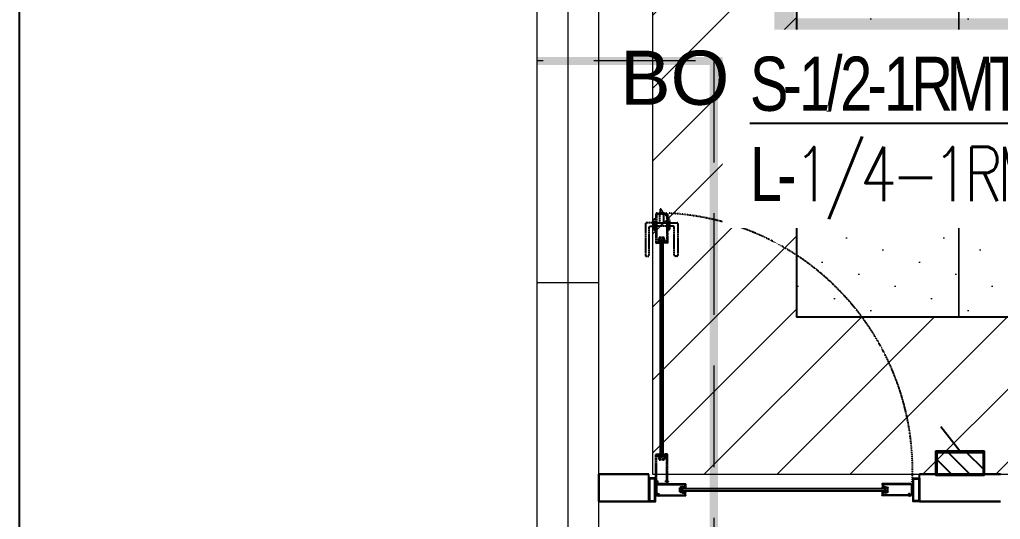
# Model space of a CAD drawing. Header units: millimetres. Extents: x 148480 to 578986, y 39883 to 155062.
# Drawn here: x 217004 to 220630, y 88448 to 90294 of the extents above; entities that cross this region are included whole.
import ezdxf

# ---------------------------------------------------------------- set-up
doc = ezdxf.new("R2010")
doc.units = ezdxf.units.MM
for name, pattern in [('CENTER', [2, 1.25, -0.25, 0.25, -0.25]), ('CONTINOUS', [0]), ('HIDDEN', [0.375, 0.25, -0.125])]:
    doc.linetypes.add(name, pattern=pattern)
for name, color, linetype in [('2', 7, 'Continuous'), ('ceilings', 253, 'Continuous'), ('CEN', 252, 'CENTER'), ('DNM JEB', 4, 'Continuous'), ('EL-SWITCH BOXWS', 30, 'Continuous'), ('Flooring', 44, 'Continuous'), ('Hatch 01_UC', 7, 'Continuous'), ('HVAC-SECTIONS', 7, 'Continuous'), ('Layer2', 4, 'Continuous'), ('Layer4', 6, 'Continuous'), ('M-HVAC ELLIPTICAL DUCT', 6, 'Continuous'), ('M-HVAC VRV PIPE', 4, 'Continuous'), ('M-HVAC-BOF', 6, 'Continuous'), ('M-HVAC-TEXT', 7, 'Continuous'), ('PCE-HVACTEXT', 7, 'Continuous'), ('TENANCY', 3, 'Continuous')]:
    doc.layers.add(name, color=color, linetype=linetype)
doc.layers.add('glass', color=7, linetype='Continuous', lineweight=0, true_color=0x0000d6)
doc.layers.add('I-PART-GYP', color=6, linetype='Continuous', lineweight=30)
doc.styles.add('ARAIL', font='arial.ttf')
doc.styles.add('Arial', font='arial.ttf', dxfattribs={"height": 3})
doc.styles.add('romans', font='stylu.ttf', dxfattribs={"height": 125})
doc.styles.add('rs', font='romans.shx', dxfattribs={"width": 0.75})
doc.dimstyles.new('GLAZ ALU', dxfattribs={"dimscale": 100, "dimtxt": 2, "dimasz": 1.4, "dimexe": 0.8, "dimexo": 0.8, "dimgap": 0.75, "dimtad": 1, "dimdec": 0, "dimzin": 0, "dimdsep": 46, "dimtxsty": 'rs', "dimcen": 0.09, "dimclrd": 8, "dimclre": 8, "dimclrt": 2, "dimadec": 0, "dimazin": 0, "dimtfac": 1, "dimtdec": 0, "dimtmove": 0, "dimatfit": 3, "dimfxl": 1, "dimtolj": 1, "dimtzin": 0, "dimarcsym": 0})

# ---------------------------------------------------------------- blocks, each defined once
blk = doc.blocks.new('A$C5BB6640F')
at = {"layer": '2', "color": 8, "linetype": 'Continuous'}
for p, q in [((0.8, 2.6), (0, 0)), ((1, 2.6), (0.5, 0)), ((2.1, 8.2), (0.8, 8.2)), ((0.8, 8.2), (0.8, 2.6)), ((2.1, 6.4), (0.8, 6.4)), ((2.1, 4.5), (0.8, 4.5)), ((2.1, 2.6), (0.8, 2.6)), ((1.2, 2.6), (0.9, 0)), ((1.4, 2.6), (1.4, 0)), ((1.6, 2.6), (1.9, 0)), ((1.8, 2.6), (2.3, 0)), ((2.1, 8.2), (2.1, 2.6)), ((2.1, 2.6), (2.8, 0))]:
    blk.add_line(p, q, dxfattribs=at)
blk = doc.blocks.new('A$C4A242C7C')
at = {"layer": '2', "color": 8, "linetype": 'Continuous'}
for p, q in [((0, 4), (0, 115.4)), ((0.4, 115.8), (0.6, 115.8)), ((1.4, 115), (13, 115)), ((13, 115), (13, 112.6)), ((32, 115), (32, 112.6)), ((43.6, 115), (32, 115)), ((44.6, 115.8), (44.4, 115.8)), ((45, 11.7), (45, 115.4)), ((2, 113), (10.5, 113)), ((2, 4), (2, 113)), ((10.5, 103.9), (10.5, 113)), ((10.6, 103.4), (12.8, 95.2)), ((14, 111.3), (12.5, 111.3)), ((12.5, 104.8), (12.5, 111.3)), ((14, 104.8), (12.5, 104.8)), ((14.8, 103.8), (12.5, 103.8)), ((12.5, 103.8), (14.7, 95.7)), ((14.7, 112.6), (13, 112.6)), ((14, 110), (14, 111.3)), ((14, 106.1), (14, 104.8)), ((14.3, 109.8), (15, 110)), ((14.3, 106.3), (15, 106.1)), ((14.7, 112.6), (15.2, 110.4)), ((14.7, 95.7), (22.5, 95.7)), ((30.3, 93.7), (14.7, 93.7)), ((14.8, 103.8), (15.2, 105.6)), ((30.3, 95.7), (22.5, 95.7)), ((30.3, 112.6), (29.8, 110.4)), ((30.2, 103.8), (29.8, 105.6)), ((30.7, 109.8), (30, 110)), ((30.7, 106.3), (30, 106.1)), ((30.2, 103.8), (32.5, 103.8)), ((32, 112.6), (30.3, 112.6)), ((32.5, 103.8), (30.3, 95.7)), ((31, 111.3), (32.5, 111.3)), ((31, 110), (31, 111.3)), ((31, 106.1), (31, 104.8)), ((31, 104.8), (32.5, 104.8)), ((34.4, 103.4), (32.2, 95.2)), ((32.5, 104.8), (32.5, 111.3)), ((34.5, 113), (43, 113)), ((34.5, 103.9), (34.5, 113)), ((43, 14.2), (43, 113)), ((4, 2), (41, 2)), ((4, 0), (41, 0)), ((38.5, 8.4), (38.5, 11.7)), ((42.5, 13.7), (40.5, 13.7)), ((40.5, 8.8), (40.5, 11.3)), ((42.5, 6.4), (40.5, 6.4)), ((44, 11.7), (40.9, 11.7)), ((44, 8.4), (40.9, 8.4)), ((43, 4), (43, 5.9)), ((44, 11.6), (44, 11.7)), ((44, 8.4), (44, 8.5)), ((44.4, 11.2), (44.5, 11.2)), ((44.4, 8.9), (44.5, 8.9)), ((45, 4), (45, 8.4))]:
    blk.add_line(p, q, dxfattribs=at)
for centre, radius, start, end in [((0.4, 115.4), 0.4, 90, 180), ((0.6, 115.4), 0.4, 0, 90), ((1.4, 115.4), 0.4, 180, 270), ((43.6, 115.4), 0.4, 270, 0), ((44.4, 115.4), 0.4, 90, 180), ((44.6, 115.4), 0.4, 0, 90), ((12.5, 103.9), 2, 180, 195), ((14.7, 95.7), 2, 195, 270), ((14.2, 110), 0.2, 180, 285), ((14.2, 106.1), 0.2, 75, 180), ((14.8, 110.3), 0.4, 285, 15), ((14.8, 105.7), 0.4, 345, 75), ((30.1, 110.3), 0.4, 165, 255), ((30.1, 105.7), 0.4, 105, 195), ((30.3, 95.7), 2, 270, 345), ((30.8, 110), 0.2, 255, 0), ((30.8, 106.1), 0.2, 0, 105), ((32.5, 103.9), 2, 345, 0), ((4, 4), 4, 180, 270), ((4, 4), 2, 180, 270), ((40.5, 11.7), 2, 90, 180), ((40.5, 8.4), 2, 180, 270), ((40.9, 11.3), 0.4, 90, 180), ((40.9, 8.8), 0.4, 180, 270), ((41, 4), 4, 270, 0), ((41, 4), 2, 270, 0), ((42.5, 14.2), 0.5, 270, 0), ((42.5, 5.9), 0.5, 0, 90), ((44.4, 11.6), 0.4, 180, 270), ((44.4, 8.5), 0.4, 90, 180), ((44.5, 11.7), 0.5, 270, 0), ((44.5, 8.4), 0.5, 0, 90)]:
    blk.add_arc(centre, radius, start, end, dxfattribs=at)
blk = doc.blocks.new('A$C109E4DED')
at = {"layer": 'TENANCY', "rotation": 90}
blk.add_blockref('A$C4A242C7C', (75.8, 0), dxfattribs=at)
blk = doc.blocks.new('A$C57546ED1')
at = {"layer": '2', "color": 8, "linetype": 'Continuous'}
mesh = blk.add_polyface(dxfattribs=at)
corners = [(1, 3.4), (0.7, 2.6), (0, 2.7), (0.8, 4.1)]
mesh.append_faces([[corners[k] for k in face] for face in [(0, 1, 2, 3)]], dxfattribs={"color": 8})
mesh = blk.add_polyface(dxfattribs=at)
corners = [(2, 3.4), (2, 2.6), (0.7, 2.6), (1, 3.4)]
mesh.append_faces([[corners[k] for k in face] for face in [(0, 1, 2, 3)]], dxfattribs={"color": 8})
mesh = blk.add_polyface(dxfattribs=at)
corners = [(2.3, 4.1), (2.2, 1.7), (2, 2.6), (2, 3.4)]
mesh.append_faces([[corners[k] for k in face] for face in [(0, 1, 2, 3)]], dxfattribs={"color": 8})
mesh = blk.add_polyface(dxfattribs=at)
corners = [(2.7, 3.4), (2.5, 2.5), (2.2, 1.7), (2.3, 4.1)]
mesh.append_faces([[corners[k] for k in face] for face in [(0, 1, 2, 3)]], dxfattribs={"color": 8})
mesh = blk.add_polyface(dxfattribs=at)
corners = [(3.3, 3.4), (3.2, 2.5), (2.5, 2.5), (2.7, 3.4)]
mesh.append_faces([[corners[k] for k in face] for face in [(0, 1, 2, 3)]], dxfattribs={"color": 8})
mesh = blk.add_polyface(dxfattribs=at)
corners = [(3.6, 4.2), (3.5, 2.4), (3.2, 2.5), (3.3, 3.4)]
mesh.append_faces([[corners[k] for k in face] for face in [(0, 1, 2, 3)]], dxfattribs={"color": 8})
mesh = blk.add_polyface(dxfattribs=at)
corners = [(4.1, 3.5), (3.9, 2.4), (3.5, 2.4), (3.6, 4.2)]
mesh.append_faces([[corners[k] for k in face] for face in [(0, 1, 2, 3)]], dxfattribs={"color": 8})
mesh = blk.add_polyface(dxfattribs=at)
corners = [(6.5, 3.6), (5.8, 2.3), (3.9, 2.4), (4.1, 3.5)]
mesh.append_faces([[corners[k] for k in face] for face in [(0, 1, 2, 3)]], dxfattribs={"color": 8})
mesh = blk.add_polyface(dxfattribs=at)
corners = [(6.8, 4.6), (6.2, 0), (5.8, 2.3), (6.5, 3.6)]
mesh.append_faces([[corners[k] for k in face] for face in [(0, 1, 2, 3)]], dxfattribs={"color": 8})
mesh = blk.add_polyface(dxfattribs=at)
corners = [(7.9, 4.6), (7.5, 0), (6.2, 0), (6.8, 4.6)]
mesh.append_faces([[corners[k] for k in face] for face in [(0, 1, 2, 3)]], dxfattribs={"color": 8})
blk = doc.blocks.new('GFC1')
at = {"layer": 'CEN', "color": 8, "linetype": 'HIDDEN', "lineweight": 0, "ltscale": 1500}
blk.add_line((292203.1, 91127.1), (292203.1, 85175.6), dxfattribs=at)
blk.add_lwpolyline([(293822.1, 93397.1), (293822.1, 91127.1), (291552.1, 91127.1)], dxfattribs=at)
at = {"layer": 'DEFPOINTS', "color": 8, "linetype": 'Continuous'}
blk.add_lwpolyline([(330908.9, 62386.8), (289636.8, 62386.8), (289636.8, 144736.9), (330908.9, 144736.9)], close=True, dxfattribs=at)
at = {"layer": 'DNM JEB', "color": 8, "linetype": 'HIDDEN'}
for p, q in [((291992.4, 90564.6), (292027.7, 90564.6)), ((291988.6, 90560.8), (291988.6, 90454.7)), ((291990.5, 90560.8), (291990.5, 90457)), ((291992.4, 90562.7), (292027.7, 90562.7)), ((292025.3, 90556.7), (292025.3, 90553.6)), ((292029.1, 90558.6), (292027.2, 90558.6)), ((292027.2, 90556.3), (292027.2, 90553.9)), ((292029.1, 90551.6), (292027.2, 90551.6)), ((292027.4, 90554.6), (292027.4, 90555.8)), ((292027.4, 90555.8), (292032.7, 90555.8)), ((292027.4, 90554.6), (292032.7, 90554.6)), ((292030.5, 90556.7), (292027.6, 90556.7)), ((292030.5, 90553.6), (292027.6, 90553.6)), ((292029.1, 90554.6), (292029.1, 90555.8)), ((292029.6, 90560.8), (292029.6, 90559.1)), ((292029.6, 90551.2), (292029.6, 90457)), ((292030.5, 90556.7), (292030.5, 90556.6)), ((292030.5, 90553.6), (292030.5, 90553.6)), ((292030.9, 90556.2), (292031, 90556.2)), ((292030.9, 90554.6), (292030.9, 90555.8)), ((292030.9, 90554), (292031, 90554)), ((292031.5, 90560.8), (292031.5, 90556.7)), ((292031.5, 90553.6), (292031.5, 90454.7)), ((292032.7, 90555.8), (292035.2, 90556.5)), ((292032.7, 90555.6), (292035.2, 90556.1)), ((292032.7, 90554.6), (292032.7, 90555.8)), ((292032.7, 90555.4), (292035.2, 90555.7)), ((292032.7, 90555.2), (292035.2, 90555.2)), ((292032.7, 90555), (292035.2, 90554.7)), ((292032.7, 90554.8), (292035.2, 90554.3)), ((292032.7, 90554.6), (292035.2, 90553.9)), ((291989, 90454.4), (291989.2, 90454.4)), ((291990, 90455.1), (292001, 90455.1)), ((291990.5, 90457), (291998.6, 90457)), ((291998.6, 90465.7), (291998.6, 90457)), ((291998.7, 90466.2), (292000.8, 90474)), ((292002, 90464.9), (292000.5, 90464.9)), ((292000.5, 90464.9), (292000.5, 90458.7)), ((292002, 90458.7), (292000.5, 90458.7)), ((292000.6, 90465.8), (292002.6, 90473.5)), ((292002.7, 90465.8), (292000.6, 90465.8)), ((292001, 90455.1), (292001, 90457.4)), ((292002.6, 90457.4), (292001, 90457.4)), ((292002, 90463.6), (292002, 90464.9)), ((292002, 90459.9), (292002, 90458.7)), ((292002.2, 90463.5), (292002.9, 90463.6)), ((292002.2, 90460.1), (292002.9, 90459.9)), ((292017.5, 90475.4), (292002.6, 90475.4)), ((292002.6, 90473.5), (292010.1, 90473.5)), ((292002.6, 90457.4), (292003.1, 90459.5)), ((292002.7, 90465.8), (292003.1, 90464.1)), ((292017.5, 90473.5), (292010.1, 90473.5)), ((292017.4, 90465.8), (292017, 90464.1)), ((292017.5, 90457.4), (292017, 90459.5)), ((292017.9, 90463.5), (292017.3, 90463.6)), ((292017.9, 90460.1), (292017.3, 90459.9)), ((292017.4, 90465.8), (292019.6, 90465.8)), ((292019.6, 90465.8), (292017.5, 90473.5)), ((292019.1, 90457.4), (292017.5, 90457.4)), ((292018.2, 90464.9), (292019.6, 90464.9)), ((292018.2, 90463.6), (292018.2, 90464.9)), ((292018.2, 90459.9), (292018.2, 90458.7)), ((292018.2, 90458.7), (292019.6, 90458.7)), ((292019.1, 90455.1), (292019.1, 90457.4)), ((292030.2, 90455.1), (292019.1, 90455.1)), ((292021.4, 90466.2), (292019.3, 90474)), ((292019.6, 90464.9), (292019.6, 90458.7)), ((292021.5, 90465.7), (292021.5, 90457)), ((292021.5, 90457), (292029.6, 90457)), ((292031.1, 90454.4), (292030.9, 90454.4)), ((291988.6, 89568.5), (291988.6, 89674.6)), ((291989, 89674.9), (291989.2, 89674.9)), ((291990, 89674.2), (292001, 89674.2)), ((291990.5, 89672.3), (291998.6, 89672.3)), ((291990.5, 89568.5), (291990.5, 89672.3)), ((291998.6, 89663.6), (291998.6, 89672.3)), ((291998.7, 89663.1), (292000.8, 89655.3)), ((292002, 89670.6), (292000.5, 89670.6)), ((292000.5, 89664.4), (292000.5, 89670.6)), ((292002, 89664.4), (292000.5, 89664.4)), ((292002.7, 89663.5), (292000.6, 89663.5)), ((292000.6, 89663.5), (292002.6, 89655.8)), ((292001, 89674.2), (292001, 89671.9)), ((292002.6, 89671.9), (292001, 89671.9)), ((292002, 89669.4), (292002, 89670.6)), ((292002, 89665.7), (292002, 89664.4)), ((292002.2, 89669.2), (292002.9, 89669.4)), ((292002.2, 89665.8), (292002.9, 89665.7)), ((292002.6, 89671.9), (292003.1, 89669.8)), ((292002.7, 89663.5), (292003.1, 89665.2)), ((292017.5, 89671.9), (292017, 89669.8)), ((292017.4, 89663.5), (292017, 89665.2)), ((292017.9, 89669.2), (292017.3, 89669.4)), ((292017.9, 89665.8), (292017.3, 89665.7)), ((292017.4, 89663.5), (292019.6, 89663.5)), ((292019.1, 89671.9), (292017.5, 89671.9)), ((292019.6, 89663.5), (292017.5, 89655.8)), ((292018.2, 89670.6), (292019.6, 89670.6)), ((292018.2, 89669.4), (292018.2, 89670.6)), ((292018.2, 89665.7), (292018.2, 89664.4)), ((292018.2, 89664.4), (292019.6, 89664.4)), ((292019.1, 89674.2), (292019.1, 89671.9)), ((292030.2, 89674.2), (292019.1, 89674.2)), ((292021.4, 89663.1), (292019.3, 89655.3)), ((292019.6, 89664.4), (292019.6, 89670.6)), ((292021.5, 89672.3), (292029.6, 89672.3)), ((292021.5, 89663.6), (292021.5, 89672.3)), ((292029.6, 89578.1), (292029.6, 89672.3)), ((292031.1, 89674.9), (292030.9, 89674.9)), ((292031.5, 89575.7), (292031.5, 89674.6)), ((292002.6, 89655.8), (292010.1, 89655.8)), ((292017.5, 89653.9), (292002.6, 89653.9)), ((292017.5, 89655.8), (292010.1, 89655.8)), ((291992.4, 89566.6), (292027.7, 89566.6)), ((291992.4, 89564.6), (292027.7, 89564.6)), ((292025.3, 89572.6), (292025.3, 89575.7)), ((292029.1, 89577.6), (292027.2, 89577.6)), ((292027.2, 89573), (292027.2, 89575.4)), ((292029.1, 89570.7), (292027.2, 89570.7)), ((292027.4, 89574.8), (292027.4, 89573.6)), ((292027.4, 89574.8), (292032.7, 89574.8)), ((292027.4, 89573.6), (292032.7, 89573.6)), ((292030.5, 89575.7), (292027.6, 89575.7)), ((292030.5, 89572.6), (292027.6, 89572.6)), ((292029.1, 89574.8), (292029.1, 89573.6)), ((292029.6, 89568.5), (292029.6, 89570.2)), ((292030.5, 89575.6), (292030.5, 89575.7)), ((292030.5, 89572.6), (292030.5, 89572.7)), ((292030.9, 89575.3), (292031, 89575.3)), ((292030.9, 89574.8), (292030.9, 89573.6)), ((292030.9, 89573.1), (292031, 89573.1)), ((292031.5, 89568.5), (292031.5, 89572.6)), ((292032.7, 89574.8), (292035.2, 89575.5)), ((292032.7, 89574.6), (292035.2, 89575.1)), ((292032.7, 89574.8), (292032.7, 89573.6)), ((292032.7, 89574.4), (292035.2, 89574.6)), ((292032.7, 89574.2), (292035.2, 89574.2)), ((292032.7, 89574), (292035.2, 89573.7)), ((292032.7, 89573.7), (292035.2, 89573.3)), ((292032.7, 89573.6), (292035.2, 89572.8))]:
    blk.add_line(p, q, dxfattribs=at)
at = {"layer": 'DNM JEB', "color": 8}
for p, q in [((292005.3, 89664.9), (292005.3, 90464.4)), ((292014.8, 90464.4), (292014.8, 89664.9)), ((292088.9, 89548), (292835.2, 89548)), ((292835.2, 89538.5), (292088.9, 89538.5))]:
    blk.add_line(p, q, dxfattribs=at)
at = {"layer": 'DNM JEB', "color": 8, "linetype": 'Continuous'}
for p, q in [((291963.1, 89500.4), (291963.1, 89600.4)), ((292963.1, 89500.4), (292963.1, 89600.4)), ((291986.9, 89522.7), (291986.9, 89569.5))]:
    blk.add_line(p, q, dxfattribs=at)
at = {"layer": 'DNM JEB', "color": 8, "linetype": 'HIDDEN'}
for points in [[(292019.6, 90566.8), (292019.6, 90564.6), (292000.5, 90564.6), (292000.5, 90566.8)], [(292018.6, 90564.6), (292018.6, 90563.1), (292001.5, 90563.1), (292001.5, 90564.6)], [(292002.4, 90563.1), (292002.4, 90528), (292017.6, 90528), (292017.6, 90563.1)], [(291988.6, 90528), (291988.6, 90518.4), (292031.5, 90518.4), (292031.5, 90528)]]:
    blk.add_lwpolyline(points, close=True, dxfattribs=at)
for points in [[(292007.2, 90566.8), (292007.2, 90579.6), (292004.4, 90579.6), (292004.4, 90566.8)], [(292015.8, 90566.8), (292015.8, 90568.2), (292007.2, 90579.6)], [(292014.8, 90464.4), (292013.4, 90465.9), (292006.7, 90465.9), (292005.3, 90464.4)], [(292014.8, 89664.9), (292013.4, 89663.4), (292006.7, 89663.4), (292005.3, 89664.9)]]:
    blk.add_lwpolyline(points, dxfattribs=at)
for points in [[(291980.6, 90529.9), (291953.5, 90529.9, 0.414214), (291950.2, 90526.5), (291950.2, 90409.4, 0.414214), (291953.5, 90406.1), (291960.2, 90406.1, 0.414214), (291963.5, 90409.4), (291963.5, 90513.2, -0.414214), (291966.8, 90516.5), (291980.6, 90516.5)], [(291988.6, 90543.2), (291984, 90543.2, 0.414214), (291980.6, 90539.9), (291980.6, 90506.5, 0.414214), (291984, 90503.2), (291988.6, 90503.2)], [(292031.5, 90543.2), (292036.2, 90543.2, -0.414214), (292039.5, 90539.9), (292039.5, 90506.5, -0.414214), (292036.2, 90503.2), (292031.5, 90503.2)], [(292039.5, 90529.9), (292066.6, 90529.9, -0.414214), (292070, 90526.5), (292070, 90409.4, -0.414214), (292066.6, 90406.1), (292060, 90406.1, -0.414214), (292056.6, 90409.4), (292056.6, 90513.2, 0.414214), (292053.3, 90516.5), (292039.5, 90516.5)]]:
    blk.add_lwpolyline(points, format="xyb", dxfattribs=at)
at = {"layer": 'DNM JEB', "color": 8}
for points in [[(292010.1, 90465.9), (292010.1, 89663.4)], [(292088.9, 89538.5), (292087.4, 89539.9), (292087.4, 89546.6), (292088.9, 89548)], [(292835.2, 89538.5), (292836.6, 89539.9), (292836.6, 89546.6), (292835.2, 89548)]]:
    blk.add_lwpolyline(points, dxfattribs=at)
at = {"layer": 'DNM JEB', "color": 8, "linetype": 'Continuous'}
for points in [[(291963.1, 89500.4), (291986.9, 89500.4), (291986.9, 89586.1), (291963.1, 89586.1)], [(291965, 89502.3), (291985, 89502.3), (291985, 89584.2), (291965, 89584.2)], [(292963.1, 89500.4), (292939.2, 89500.4), (292939.2, 89586.1), (292963.1, 89586.1)], [(292961.1, 89502.3), (292941.1, 89502.3), (292941.1, 89584.2), (292961.1, 89584.2)]]:
    blk.add_lwpolyline(points, close=True, dxfattribs=at)
blk.add_lwpolyline([(291988.6, 89568.1), (291988.6, 89522.7), (291986.9, 89522.7)], dxfattribs=at)
at = {"layer": 'DNM JEB', "color": 8, "linetype": 'HIDDEN'}
for centre, radius, start, end in [((291992.4, 90560.8), 3.81, 90, 180), ((292027.7, 90560.8), 3.81, 0, 90), ((291992.4, 90560.8), 1.9, 90, 180), ((292027.2, 90556.7), 1.9, 90, 180), ((292027.2, 90553.6), 1.9, 180, 270), ((292027.6, 90556.3), 0.381, 90, 180), ((292027.6, 90553.9), 0.381, 180, 270), ((292027.7, 90560.8), 1.9, 0, 90), ((292029.1, 90559.1), 0.476, 270, 0), ((292029.1, 90551.2), 0.476, 0, 90), ((292030.9, 90556.6), 0.381, 180, 270), ((292030.9, 90553.6), 0.381, 90, 180), ((292031, 90556.7), 0.476, 270, 0), ((292031, 90553.6), 0.476, 0, 90), ((291989, 90454.7), 0.381, 180, 270), ((291989.2, 90454.7), 0.381, 270, 0), ((291990, 90454.7), 0.381, 90, 180), ((292000.5, 90465.7), 1.9, 165, 180), ((292002.6, 90473.5), 1.9, 90, 165), ((292002.2, 90463.6), 0.19, 180, 285), ((292002.2, 90459.9), 0.19, 75, 180), ((292002.8, 90464), 0.381, 285, 15), ((292002.8, 90459.6), 0.381, 345, 75), ((292017.4, 90464), 0.381, 165, 255), ((292017.4, 90459.6), 0.381, 105, 195), ((292017.5, 90473.5), 1.9, 15, 90), ((292018, 90463.6), 0.19, 255, 0), ((292018, 90459.9), 0.19, 0, 105), ((292019.6, 90465.7), 1.9, 0, 15), ((292030.2, 90454.7), 0.381, 0, 90), ((292030.9, 90454.7), 0.381, 180, 270), ((292031.1, 90454.7), 0.381, 270, 0), ((291989, 89674.6), 0.381, 90, 180), ((291989.2, 89674.6), 0.381, 0, 90), ((291990, 89674.6), 0.381, 180, 270), ((292000.5, 89663.6), 1.9, 180, 195), ((292002.2, 89669.4), 0.19, 180, 285), ((292002.2, 89665.7), 0.19, 75, 180), ((292002.8, 89669.7), 0.381, 285, 15), ((292002.8, 89665.3), 0.381, 345, 75), ((292017.4, 89669.7), 0.381, 165, 255), ((292017.4, 89665.3), 0.381, 105, 195), ((292018, 89669.4), 0.19, 255, 0), ((292018, 89665.7), 0.19, 0, 105), ((292019.6, 89663.6), 1.9, 345, 0), ((292030.2, 89674.6), 0.381, 270, 0), ((292030.9, 89674.6), 0.381, 90, 180), ((292031.1, 89674.6), 0.381, 0, 90), ((292002.6, 89655.8), 1.9, 195, 270), ((292017.5, 89655.8), 1.9, 270, 345), ((291992.4, 89568.5), 3.81, 180, 270), ((291992.4, 89568.5), 1.9, 180, 270), ((292027.2, 89575.7), 1.9, 90, 180), ((292027.2, 89572.6), 1.9, 180, 270), ((292027.6, 89575.4), 0.381, 90, 180), ((292027.6, 89573), 0.381, 180, 270), ((292027.7, 89568.5), 3.81, 270, 0), ((292027.7, 89568.5), 1.9, 270, 0), ((292029.1, 89578.1), 0.476, 270, 0), ((292029.1, 89570.2), 0.476, 0, 90), ((292030.9, 89575.6), 0.381, 180, 270), ((292030.9, 89572.7), 0.381, 90, 180), ((292031, 89575.7), 0.476, 270, 0), ((292031, 89572.6), 0.476, 0, 90)]:
    blk.add_arc(centre, radius, start, end, dxfattribs=at)
at = {"layer": 'DNM JEB', "color": 8, "linetype": 'HIDDEN', "ltscale": 0.1}
blk.add_arc((291986.8, 89615.5), 950.6, 356.5059, 87.1815, dxfattribs=at)
at = {"layer": 'DNM JEB', "color": 8, "linetype": 'Continuous', "extrusion": (0, 0, -1)}
blk.add_arc((-291990.5, 89572.3), 4.58, 321.7937, 293.4563, dxfattribs=at)
at = {"layer": 'Flooring', "color": 8, "linetype": 'HIDDEN', "ltscale": 1500}
blk.add_arc((300007.7, 78255.1), 12777.8, 229.90697, 79.60318, dxfattribs=at)
at = {"layer": 'glass', "color": 8, "linetype": 'Continuous'}
for p, q in [((291549.7, 83582.5), (291549.7, 92478.3)), ((291664, 83582.5), (291664, 92478.3)), ((291778.4, 83582.5), (291778.4, 92478.3)), ((291778.4, 90307.1), (291549.7, 90307.1))]:
    blk.add_line(p, q, dxfattribs=at)
at = {"layer": 'I-PART-GYP', "color": 8, "linetype": 'CONTINOUS'}
for points in [[(291963.1, 89500.4), (291778.4, 89500.4), (291778.4, 89600.4), (291963.1, 89600.4)], [(292963.1, 89600.4), (293263.1, 89600.4)], [(293263.1, 89500.4), (292963.1, 89500.4)]]:
    blk.add_lwpolyline(points, dxfattribs=at)
at = {"layer": 'DNM JEB', "color": 8}
for name, p, xscale, yscale, zscale, rotation in [('A$C109E4DED', (292060.8, 89564.6), 0.9523809523809526, 0.9523809523809526, 0.9523809523809526, 180), ('A$C109E4DED', (292863.2, 89564.7), -0.9523809523809526, 0.9523809523809526, 0.9523809523809528, 180), ('A$C5BB6640F', (291996.8, 89518.1), 0.9523809523809523, 0.9523809523809523, 0.9523809523809523, 359.9999999999999), ('A$C5BB6640F', (292927.3, 89518.1), -0.9523809523809523, 0.9523809523809523, 0.9523809523809526, 359.9999999999999)]:
    blk.add_blockref(name, p, dxfattribs=dict(at, xscale=xscale, yscale=yscale, zscale=zscale, rotation=rotation))
at = {"layer": 'DNM JEB', "color": 8, "ltscale": 1.2}
for p, xscale, yscale, zscale, rotation in [((292091, 89552.3), -0.9523809523809526, 0.9523809523809526, 0.9523809523809528, 180), ((292833.1, 89552.3), 0.9523809523809526, 0.9523809523809526, 0.9523809523809526, 180), ((292091, 89534.2), 0.9523809523809523, 0.9523809523809523, 0.9523809523809523, 359.9999999999999), ((292833.1, 89534.2), -0.9523809523809523, 0.9523809523809523, 0.9523809523809526, 359.9999999999999)]:
    blk.add_blockref('A$C57546ED1', p, dxfattribs=dict(at, xscale=xscale, yscale=yscale, zscale=zscale, rotation=rotation))
at = {"layer": 'DNM JEB', "color": 8, "linetype": 'HIDDEN'}
mesh = blk.add_polyface(dxfattribs=at)
corners = [(292005.4, 90455.8), (292001, 90456.3), (292003.2, 90456.7), (292004.4, 90456.1)]
mesh.append_faces([[corners[k] for k in face] for face in [(3, 2, 1, 0)]], dxfattribs={"color": 8})
mesh = blk.add_polyface(dxfattribs=at)
corners = [(292005.4, 90454.7), (292001, 90455.1), (292001, 90456.3), (292005.4, 90455.8)]
mesh.append_faces([[corners[k] for k in face] for face in [(3, 2, 1, 0)]], dxfattribs={"color": 8})
mesh = blk.add_polyface(dxfattribs=at)
corners = [(292004.9, 90460.1), (292002.7, 90460.2), (292003.5, 90460.4), (292004.3, 90460.4)]
mesh.append_faces([[corners[k] for k in face] for face in [(3, 2, 1, 0)]], dxfattribs={"color": 8})
mesh = blk.add_polyface(dxfattribs=at)
corners = [(292004.3, 90459.7), (292003.4, 90459.9), (292002.7, 90460.2), (292004.9, 90460.1)]
mesh.append_faces([[corners[k] for k in face] for face in [(3, 2, 1, 0)]], dxfattribs={"color": 8})
mesh = blk.add_polyface(dxfattribs=at)
corners = [(292004.4, 90456.1), (292003.2, 90456.7), (292003.3, 90458.6), (292004.3, 90458.4)]
mesh.append_faces([[corners[k] for k in face] for face in [(3, 2, 1, 0)]], dxfattribs={"color": 8})
mesh = blk.add_polyface(dxfattribs=at)
corners = [(292004.3, 90458.4), (292003.3, 90458.6), (292003.4, 90459), (292005, 90458.8)]
mesh.append_faces([[corners[k] for k in face] for face in [(3, 2, 1, 0)]], dxfattribs={"color": 8})
mesh = blk.add_polyface(dxfattribs=at)
corners = [(292004.3, 90459.1), (292003.4, 90459.2), (292003.4, 90459.9), (292004.3, 90459.7)]
mesh.append_faces([[corners[k] for k in face] for face in [(3, 2, 1, 0)]], dxfattribs={"color": 8})
mesh = blk.add_polyface(dxfattribs=at)
corners = [(292005, 90458.8), (292003.4, 90459), (292003.4, 90459.2), (292004.3, 90459.1)]
mesh.append_faces([[corners[k] for k in face] for face in [(3, 2, 1, 0)]], dxfattribs={"color": 8})
mesh = blk.add_polyface(dxfattribs=at)
corners = [(292004.2, 90461.3), (292003.5, 90461.6), (292003.6, 90462.3), (292004.9, 90461.5)]
mesh.append_faces([[corners[k] for k in face] for face in [(3, 2, 1, 0)]], dxfattribs={"color": 8})
mesh = blk.add_polyface(dxfattribs=at)
corners = [(292004.3, 90460.4), (292003.5, 90460.4), (292003.5, 90461.6), (292004.2, 90461.3)]
mesh.append_faces([[corners[k] for k in face] for face in [(3, 2, 1, 0)]], dxfattribs={"color": 8})
mesh = blk.add_polyface(dxfattribs=at)
corners = [(292014.7, 90455.8), (292019.1, 90456.3), (292016.9, 90456.7), (292015.7, 90456.1)]
mesh.append_faces([[corners[k] for k in face] for face in [(3, 2, 1, 0)]], dxfattribs={"color": 8})
mesh = blk.add_polyface(dxfattribs=at)
corners = [(292014.7, 90454.7), (292019.1, 90455.1), (292019.1, 90456.3), (292014.7, 90455.8)]
mesh.append_faces([[corners[k] for k in face] for face in [(3, 2, 1, 0)]], dxfattribs={"color": 8})
mesh = blk.add_polyface(dxfattribs=at)
corners = [(292015.1, 90458.8), (292016.8, 90459), (292016.8, 90459.2), (292015.8, 90459.1)]
mesh.append_faces([[corners[k] for k in face] for face in [(3, 2, 1, 0)]], dxfattribs={"color": 8})
mesh = blk.add_polyface(dxfattribs=at)
corners = [(292015.8, 90458.4), (292016.8, 90458.6), (292016.8, 90459), (292015.1, 90458.8)]
mesh.append_faces([[corners[k] for k in face] for face in [(3, 2, 1, 0)]], dxfattribs={"color": 8})
mesh = blk.add_polyface(dxfattribs=at)
corners = [(292015.9, 90461.3), (292016.6, 90461.6), (292016.5, 90462.3), (292015.2, 90461.5)]
mesh.append_faces([[corners[k] for k in face] for face in [(3, 2, 1, 0)]], dxfattribs={"color": 8})
mesh = blk.add_polyface(dxfattribs=at)
corners = [(292015.2, 90460.1), (292017.5, 90460.2), (292016.7, 90460.4), (292015.9, 90460.4)]
mesh.append_faces([[corners[k] for k in face] for face in [(3, 2, 1, 0)]], dxfattribs={"color": 8})
mesh = blk.add_polyface(dxfattribs=at)
corners = [(292015.9, 90459.7), (292016.7, 90459.9), (292017.5, 90460.2), (292015.2, 90460.1)]
mesh.append_faces([[corners[k] for k in face] for face in [(3, 2, 1, 0)]], dxfattribs={"color": 8})
mesh = blk.add_polyface(dxfattribs=at)
corners = [(292015.7, 90456.1), (292016.9, 90456.7), (292016.8, 90458.6), (292015.8, 90458.4)]
mesh.append_faces([[corners[k] for k in face] for face in [(3, 2, 1, 0)]], dxfattribs={"color": 8})
mesh = blk.add_polyface(dxfattribs=at)
corners = [(292015.8, 90459.1), (292016.8, 90459.2), (292016.7, 90459.9), (292015.9, 90459.7)]
mesh.append_faces([[corners[k] for k in face] for face in [(3, 2, 1, 0)]], dxfattribs={"color": 8})
mesh = blk.add_polyface(dxfattribs=at)
corners = [(292015.9, 90460.4), (292016.7, 90460.4), (292016.6, 90461.6), (292015.9, 90461.3)]
mesh.append_faces([[corners[k] for k in face] for face in [(3, 2, 1, 0)]], dxfattribs={"color": 8})
mesh = blk.add_polyface(dxfattribs=at)
corners = [(292005.4, 89674.5), (292001, 89674.2), (292001, 89673), (292005.4, 89673.5)]
mesh.append_faces([[corners[k] for k in face] for face in [(3, 2, 1, 0)]], dxfattribs={"color": 8})
mesh = blk.add_polyface(dxfattribs=at)
corners = [(292005.4, 89673.5), (292001, 89673), (292003.2, 89672.5), (292004.4, 89673.2)]
mesh.append_faces([[corners[k] for k in face] for face in [(3, 2, 1, 0)]], dxfattribs={"color": 8})
mesh = blk.add_polyface(dxfattribs=at)
corners = [(292004.3, 89669.6), (292003.4, 89669.4), (292002.7, 89669.1), (292004.9, 89669.2)]
mesh.append_faces([[corners[k] for k in face] for face in [(3, 2, 1, 0)]], dxfattribs={"color": 8})
mesh = blk.add_polyface(dxfattribs=at)
corners = [(292004.9, 89669.2), (292002.7, 89669.1), (292003.5, 89668.9), (292004.3, 89668.9)]
mesh.append_faces([[corners[k] for k in face] for face in [(3, 2, 1, 0)]], dxfattribs={"color": 8})
mesh = blk.add_polyface(dxfattribs=at)
corners = [(292004.4, 89673.2), (292003.2, 89672.5), (292003.3, 89670.7), (292004.3, 89670.9)]
mesh.append_faces([[corners[k] for k in face] for face in [(3, 2, 1, 0)]], dxfattribs={"color": 8})
mesh = blk.add_polyface(dxfattribs=at)
corners = [(292004.3, 89670.9), (292003.3, 89670.7), (292003.4, 89670.3), (292005, 89670.5)]
mesh.append_faces([[corners[k] for k in face] for face in [(3, 2, 1, 0)]], dxfattribs={"color": 8})
mesh = blk.add_polyface(dxfattribs=at)
corners = [(292005, 89670.5), (292003.4, 89670.3), (292003.4, 89670.1), (292004.3, 89670.2)]
mesh.append_faces([[corners[k] for k in face] for face in [(3, 2, 1, 0)]], dxfattribs={"color": 8})
mesh = blk.add_polyface(dxfattribs=at)
corners = [(292004.3, 89670.2), (292003.4, 89670.1), (292003.4, 89669.4), (292004.3, 89669.6)]
mesh.append_faces([[corners[k] for k in face] for face in [(3, 2, 1, 0)]], dxfattribs={"color": 8})
mesh = blk.add_polyface(dxfattribs=at)
corners = [(292004.3, 89668.9), (292003.5, 89668.9), (292003.5, 89667.7), (292004.2, 89668)]
mesh.append_faces([[corners[k] for k in face] for face in [(3, 2, 1, 0)]], dxfattribs={"color": 8})
mesh = blk.add_polyface(dxfattribs=at)
corners = [(292004.2, 89668), (292003.5, 89667.7), (292003.6, 89667), (292004.9, 89667.7)]
mesh.append_faces([[corners[k] for k in face] for face in [(3, 2, 1, 0)]], dxfattribs={"color": 8})
mesh = blk.add_polyface(dxfattribs=at)
corners = [(292014.7, 89674.5), (292019.1, 89674.2), (292019.1, 89673), (292014.7, 89673.5)]
mesh.append_faces([[corners[k] for k in face] for face in [(3, 2, 1, 0)]], dxfattribs={"color": 8})
mesh = blk.add_polyface(dxfattribs=at)
corners = [(292014.7, 89673.5), (292019.1, 89673), (292016.9, 89672.5), (292015.7, 89673.2)]
mesh.append_faces([[corners[k] for k in face] for face in [(3, 2, 1, 0)]], dxfattribs={"color": 8})
mesh = blk.add_polyface(dxfattribs=at)
corners = [(292015.8, 89670.9), (292016.8, 89670.7), (292016.8, 89670.3), (292015.1, 89670.5)]
mesh.append_faces([[corners[k] for k in face] for face in [(3, 2, 1, 0)]], dxfattribs={"color": 8})
mesh = blk.add_polyface(dxfattribs=at)
corners = [(292015.1, 89670.5), (292016.8, 89670.3), (292016.8, 89670.1), (292015.8, 89670.2)]
mesh.append_faces([[corners[k] for k in face] for face in [(3, 2, 1, 0)]], dxfattribs={"color": 8})
mesh = blk.add_polyface(dxfattribs=at)
corners = [(292015.9, 89669.6), (292016.7, 89669.4), (292017.5, 89669.1), (292015.2, 89669.2)]
mesh.append_faces([[corners[k] for k in face] for face in [(3, 2, 1, 0)]], dxfattribs={"color": 8})
mesh = blk.add_polyface(dxfattribs=at)
corners = [(292015.2, 89669.2), (292017.5, 89669.1), (292016.7, 89668.9), (292015.9, 89668.9)]
mesh.append_faces([[corners[k] for k in face] for face in [(3, 2, 1, 0)]], dxfattribs={"color": 8})
mesh = blk.add_polyface(dxfattribs=at)
corners = [(292015.9, 89668), (292016.6, 89667.7), (292016.5, 89667), (292015.2, 89667.7)]
mesh.append_faces([[corners[k] for k in face] for face in [(3, 2, 1, 0)]], dxfattribs={"color": 8})
mesh = blk.add_polyface(dxfattribs=at)
corners = [(292015.7, 89673.2), (292016.9, 89672.5), (292016.8, 89670.7), (292015.8, 89670.9)]
mesh.append_faces([[corners[k] for k in face] for face in [(3, 2, 1, 0)]], dxfattribs={"color": 8})
mesh = blk.add_polyface(dxfattribs=at)
corners = [(292015.8, 89670.2), (292016.8, 89670.1), (292016.7, 89669.4), (292015.9, 89669.6)]
mesh.append_faces([[corners[k] for k in face] for face in [(3, 2, 1, 0)]], dxfattribs={"color": 8})
mesh = blk.add_polyface(dxfattribs=at)
corners = [(292015.9, 89668.9), (292016.7, 89668.9), (292016.6, 89667.7), (292015.9, 89668)]
mesh.append_faces([[corners[k] for k in face] for face in [(3, 2, 1, 0)]], dxfattribs={"color": 8})
blk = doc.blocks.new('GRID')
at = {"layer": 'ceilings', "lineweight": 5}
h = blk.add_hatch(dxfattribs=at)
h.set_pattern_fill('DOTS', color=8, scale=80, angle=45)
h.paths.add_polyline_path([(56229.9, 61282.6), (56229.9, 61882.6), (56829.9, 61882.6), (56829.9, 61282.6)])
at = {"layer": 'ceilings', "color": 8, "lineweight": 5}
blk.add_lwpolyline([(56229.9, 61282.6), (56229.9, 61882.6), (56829.9, 61882.6), (56829.9, 61282.6)], close=True, dxfattribs=at)
blk = doc.blocks.new('celling')
at = {"layer": 'Hatch 01_UC', "linetype": 'Continuous', "lineweight": 0, "transparency": 33554597}
h = blk.add_hatch(dxfattribs=at)
h.set_pattern_fill('ANSI31', color=8, scale=60, angle=180)
h.set_pattern_definition([(225, (458171.04, 85860.92), (134.70384, -134.70384), [])])
h.paths.add_polyline_path([(302278.2, 37149.8), (302278.2, 38949.8), (302878.2, 38949.8), (302878.2, 39549.8), (304678.2, 39549.8), (304678.2, 37149.8)], flags=16)
h.paths.add_polyline_path([(301746.6, 39445.7), (301746.6, 36567.7), (305209.8, 36567.7), (305209.8, 40131.9), (302234.4, 40131.9), (302234.4, 39445.7)])
at = {"layer": 'ceilings', "color": 116, "linetype": 'Continuous', "true_color": 0x136734}
blk.add_lwpolyline([(302278.2, 38949.8), (302278.2, 37149.8), (304678.2, 37149.8), (304678.2, 39549.8), (302878.2, 39549.8)], dxfattribs=at)
at = {"layer": 'Hatch 01_UC', "color": 8, "linetype": 'Continuous', "lineweight": 0}
blk.add_lwpolyline([(305209.8, 40131.9), (302234.4, 40131.9), (302234.4, 39445.7), (301746.6, 39445.7), (301746.6, 36567.7), (305209.8, 36567.7)], close=True, dxfattribs=at)
blk.add_lwpolyline([(304678.2, 37149.8), (302278.2, 37149.8), (302278.2, 38949.8), (302878.2, 38949.8), (302878.2, 39549.8), (304678.2, 39549.8), (304678.2, 37149.8)], dxfattribs=at)
at = {"layer": 'ceilings', "xscale": -1, "rotation": 89.99999999999986}
for p in [(364160.8, 94579.7), (364760.8, 94579.7), (364160.8, 93979.7), (364760.8, 93979.7)]:
    blk.add_blockref('GRID', p, dxfattribs=at)
blk = doc.blocks.new('BEAM')
at = {"layer": 'CEN', "color": 11, "linetype": 'HIDDEN', "lineweight": 0, "ltscale": 1500, "const_width": 30}
for points in [[(353822.1, 93397.1), (353822.1, 91127.1), (351552.1, 91127.1)], [(352203.1, 91127.1), (352203.1, 85175.6)]]:
    blk.add_lwpolyline(points, dxfattribs=at)
blk = doc.blocks.new('BEE')
at = {"layer": 'M-HVAC VRV PIPE', "linetype": 'Continuous'}
blk.add_blockref('BEAM', (0, 0), dxfattribs=at)
blk = doc.blocks.new('lsb')
at = {"layer": 'EL-SWITCH BOXWS', "extrusion": (0.000488338, 0.006137, 0.999981)}
h = blk.add_hatch(dxfattribs=at)
h.set_pattern_fill('ANSI31', color=8, scale=1.963905, angle=359.99983, style=0)
h.set_pattern_definition([(314.99982827, (-73506.04995, 20833.20643), (-0.17358683075, -0.1735857902), [])])
h.paths.add_polyline_path([(-179, 8.1), (-179, 202.2), (209.8, 202.2), (209.8, 8.1)])
h.paths.add_polyline_path([(-168.1, 16.1), (-168.1, 192), (200.7, 192), (200.7, 16.1)], flags=17)
at = {"layer": 'EL-SWITCH BOXWS'}
h = blk.add_hatch(dxfattribs=at)
h.set_pattern_fill('ANSI31', color=8, scale=38.4, angle=360, style=0)
h.set_pattern_definition([(135, (1791500.75, 34201.84), (74.331447, 74.331447), [])])
h.paths.add_polyline_path([(-179, 8.1), (-179, 202.2), (209.8, 202.2), (209.8, 8.1)])
at = {"layer": 'EL-SWITCH BOXWS', "color": 8}
for p, q in [((15.4, 202.2), (-136.8, 396.4)), ((-179, 202.2), (-179, 8.1)), ((209.8, 8.1), (209.8, 202.2)), ((-179, 8.1), (209.8, 8.1))]:
    blk.add_line(p, q, dxfattribs=at)
at = {"layer": 'EL-SWITCH BOXWS', "color": 8, "extrusion": (4.72941e-08, 0.012274, 0.999925)}
blk.add_line((-179, 202.2, -1.2), (209.8, 202.2, -1.2), dxfattribs=at)
at = {"layer": 'EL-SWITCH BOXWS', "color": 8, "extrusion": (0.000488338, 0.006137, 0.999981)}
for points, elevation in [([(-179, 202.2), (-179, 8.1), (209.8, 8.1), (209.8, 202.2)], 0), ([(-179, 8.1), (-179, 202.2), (209.8, 202.2), (209.8, 8.1)], 0), ([(-168.1, 16.1), (-168.1, 192), (200.7, 192), (200.7, 16.1)], 0.1)]:
    blk.add_lwpolyline(points, close=True, dxfattribs=dict(at, elevation=elevation))
blk = doc.blocks.new('zw$CAB3')
at = {"layer": 'M-HVAC ELLIPTICAL DUCT', "linetype": 'Continuous', "const_width": 75}
blk.add_lwpolyline([(37.5, 1202.5), (37.5, 37.5), (1237.5, 37.5), (1237.5, 1202.5)], close=True, dxfattribs=at)
at = {"layer": 'M-HVAC-TEXT', "color": 7, "insert": (651, 772.9, 0), "char_height": 250, "width": 562.477, "attachment_point": 2, "style": 'Arial'}
blk.add_mtext('TFA ', dxfattribs=at)

msp = doc.modelspace()

# ---------------------------------------------------------------- block references
at = {"layer": 'Layer4', "linetype": 'Continuous', "rotation": 360}
msp.add_blockref('GFC1', (-72632.4, -986), dxfattribs=at)

# ---------------------------------------------------------------- next in the draw order: block references
at = {"layer": 'EL-SWITCH BOXWS', "color": 30, "true_color": 0xf8991e, "extrusion": (-0.000488356, -0.006137, 0.999981), "xscale": 0.4610813856124997, "yscale": 0.4610813856124997, "zscale": 0.4610813856124997, "rotation": 0.0001872652976867884}
msp.add_blockref('lsb', (220473.1, 88604.6, -651.5), dxfattribs=at)
at = {"layer": 'Hatch 01_UC', "color": 252, "linetype": 'Continuous', "true_color": 0x939598, "rotation": 360}
msp.add_blockref('celling', (-82402.2, 52046.6), dxfattribs=at)
at = {"layer": 'HVAC-SECTIONS', "color": 0, "linetype": 'Continuous', "rotation": 360}
msp.add_blockref('zw$CAB3', (219794.7, 90223.7), dxfattribs=at)
at = {"layer": 'Layer2', "linetype": 'Continuous', "rotation": 360}
msp.add_blockref('BEE', (-132632.4, -986), dxfattribs=at)

# ---------------------------------------------------------------- next in the draw order: texts
at = {"layer": 'M-HVAC-BOF', "color": 6, "lineweight": -2, "insert": (219224.3, 90179.3), "char_height": 200, "width": 1920.654, "attachment_point": 1, "style": 'ARAIL'}
msp.add_mtext('BO UNIT+2300', dxfattribs=at)

# ---------------------------------------------------------------- next in the draw order: texts
at = {"layer": 'M-HVAC-TEXT', "insert": (220958.1, 89557), "char_height": 200, "width": 1254.3, "attachment_point": 9, "style": 'romans', "bg_fill": 2}
msp.add_mtext('\\pxql;{\\W0.8;\\T0.8;\\C6;S-1/2-1RMT\\P\\pt1;L-\\Fromans.shx|c1;1/4-1RMT}', dxfattribs=at)

# ---------------------------------------------------------------- next in the draw order: leaders
at = {"layer": 'PCE-HVACTEXT', "ltscale": 0.25}
msp.add_leader([(221829.8, 89731.7), (221039.8, 89910.7), (219703.8, 89910.7)], dimstyle='GLAZ ALU', override={"dimtad": 0, "dimclrd": 7, "dimclrt": 256, "dimfxl": 100, "dimfxlon": 1, "dimtfill": 1, "dimarcsym": 1}, dxfattribs=at)

doc.saveas('drawing.dxf')
